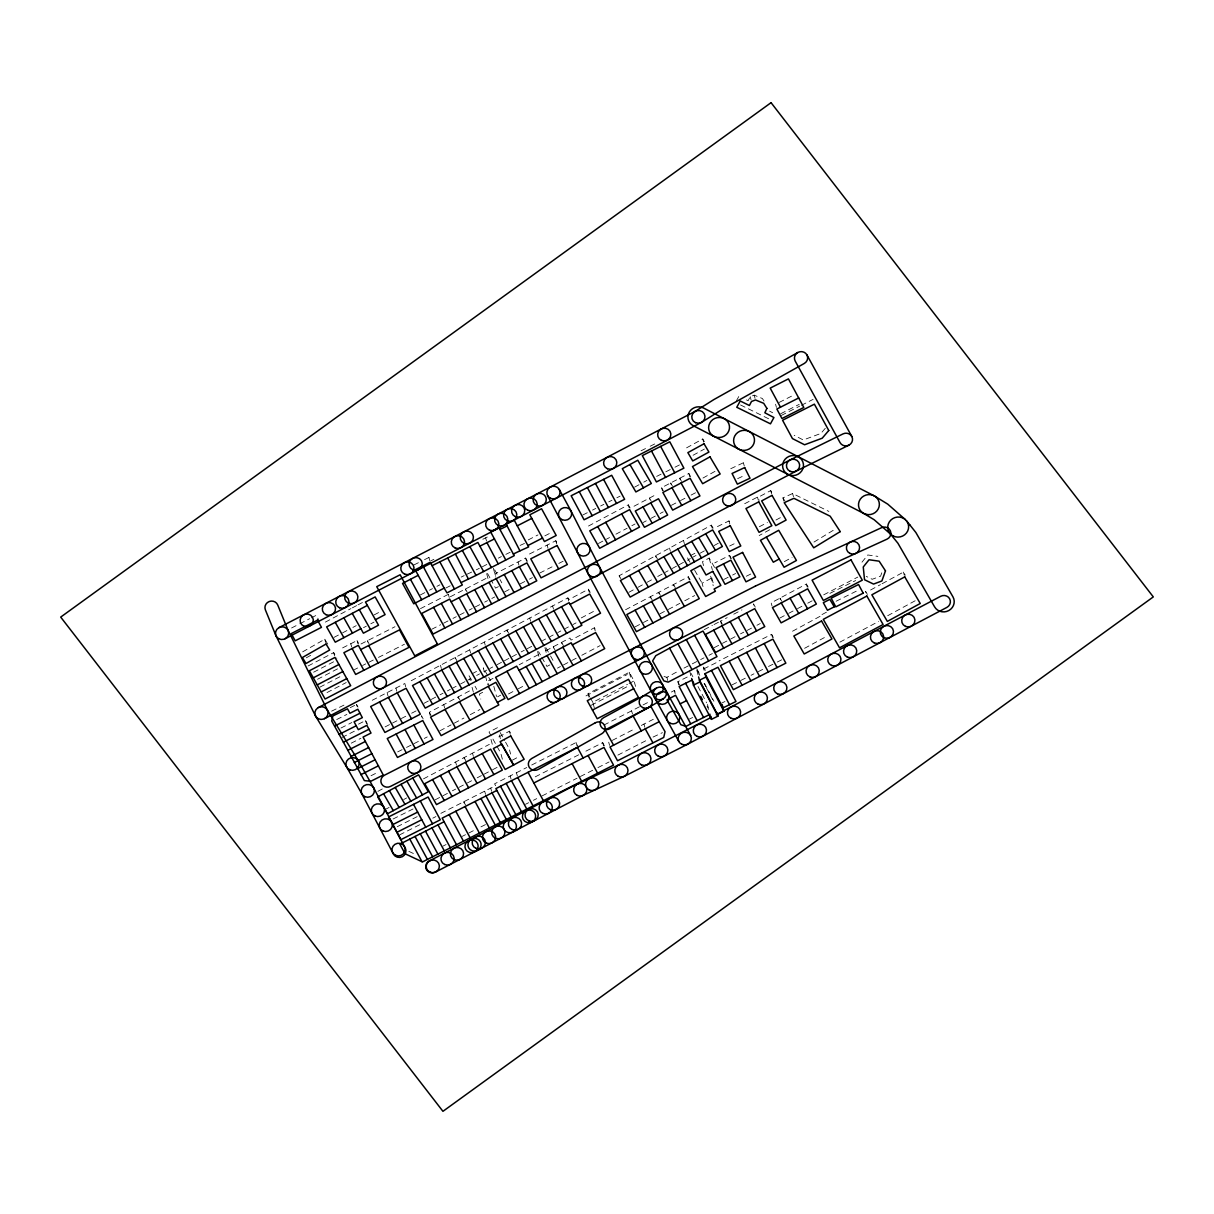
<?xml version="1.0" encoding="UTF-8"?>
<svg xmlns="http://www.w3.org/2000/svg" width="1214" height="1214" viewBox="0 0 1214 1214"><rect width="100%" height="100%" fill="white"/><g stroke="black" fill="none" stroke-linecap="round" stroke-linejoin="round"><path stroke-width="0.75" stroke-dasharray="5 3.75" d="M881.789 572.796L880.59 576.164L872.259 579.275L866.25 576.392M764.016 401.075L762.422 398.541L754.197 395.172L750.206 396.69L748.128 400.711L745.062 399.209M736.337 400.923L738.947 396.204M861.986 562.188L867.737 554.98L877.859 556.376M825.292 428.284L820.922 433.428L803.289 439.969L794.199 435.34M813.987 542.066L835.839 528.743M302.665 651.842L324.775 639.232L328.402 645.211M306.307 657.821L311.042 655.12M702.952 478.043L715.699 470.971M713.149 528.151L711.374 525.146L619.155 575.74L620.005 578.926M628.867 592.311L634.937 588.972M665.302 572.325L668.095 570.777M769.722 529.744L759.175 535.541M686.578 447.845L702.754 438.967L704.378 441.744M643.769 482.155L646.91 480.425M693.073 455.265L704.393 449.059M637.972 587.303L644.042 583.964M647.092 582.295L653.162 578.972M672.283 568.471L676.471 566.179M679.263 564.662L683.452 562.355M687.625 560.064L690.417 558.531M693.209 557.014L696.001 555.481M700.174 553.189L704.363 550.883M714.12 545.541L718.309 543.235M784.35 561.627L792.074 557.378M657.715 576.468L662.267 573.979M634.603 487.148L639.156 484.674M664.028 676.517L666.896 677.336L679.187 670.644M870.59 590.004L880.454 584.632M882.092 583.737L903.459 572.098L905.28 575.224M887.707 615.71L915.659 600.49M714.576 567.424L709.173 558.045L702.481 561.672L703.817 566.665M403.701 799.54L406.614 797.962M792.545 631.219L820.254 616.211L821.104 619.398M804.579 648.306L827.402 635.939M377.903 791.346L382.273 788.979M386.173 809.01L389.087 807.431M690.478 555.648L695.364 553.023M702.982 586.514L702.102 583.19L711.829 577.955L710.539 575.74L713.21 585.725M498.817 736.898L509.455 731.177L511.246 734.288M512.262 760.237L518.332 756.975M671.418 692.026L674.301 690.478L675.834 693.315M760.389 496.116L770.723 490.577L772.605 493.87M779.843 618.063L785.716 614.921M588.487 526.026L628.336 504.842L630.142 508.013M598.396 543.493L603.161 540.943M472.094 673.785L478.483 670.371M775.943 520.032L781.862 516.876M430.181 715.516L429.331 712.314L472.595 689.279M482.641 692.314L479.439 694.013L480.805 699.082M454.279 723.165L463.9 718.051M797.477 608.654L803.349 605.513M807.75 603.176L812.151 600.824M821.999 614.557L826.84 611.977M839.86 642.16L878.587 621.447M615.923 534.175L627.092 528.242M631.872 525.692L635.059 523.993M411.212 680.735L567.879 597.895L568.82 599.595L588.426 589.23L590.232 592.417M493.036 678.368L486.966 681.6L488.787 684.802M497.588 696.806L500.623 695.182M439.863 730.843L451.077 724.879M470.304 714.636L479.925 709.507M808.145 587.06L806.415 584.025L771.163 602.827L772.028 606.014M788.645 613.358L793.061 611.006M325.367 622.099L350.967 608.578M358.009 604.86L364.473 601.446M342.591 632.858L346.901 630.582M429.498 590.201L432.472 588.638M363.532 627.653L366.355 626.166M634.012 506.238L657.199 493.977M606.347 539.244L609.534 537.559M643.162 522.49L646.258 520.852M650.901 518.393L655.53 515.95M423.974 703.331L428.36 700.994M431.274 699.446L435.659 697.124M440.06 694.803L442.973 693.255M467.86 680.113L470.789 678.565M476.632 675.47L479.56 673.907M497.118 664.65L501.503 662.313M512.05 656.744L516.618 654.316M542.537 640.628L545.572 639.019M557.757 632.57L560.807 630.961M572.993 624.512L576.043 622.903M460.546 683.983L464.932 681.661M489.803 668.519L492.732 666.972M504.432 660.765L509 658.352M527.286 648.686L531.853 646.273M538.409 654.649L519.167 664.786M557.454 668.125L560.443 666.532M563.433 664.953L568.44 662.313M352.379 607.835L356.597 605.604M374.14 614.906L380.589 611.507M352.879 627.426L356.233 625.65M333.971 637.396L339.723 634.376M370.786 623.814L374.003 622.114M660.158 513.492L663.254 511.853M581.278 617.911L595.983 610.156M447.374 690.933L450.288 689.385M453.217 687.852L456.145 686.305M521.185 651.903L524.236 650.294M550.139 636.606L553.189 634.983M565.36 628.548L568.41 626.94M545.739 650.765L569.912 638.003L571.081 640.082L594.374 627.775L596.18 630.992M508.484 693.953L514.994 690.523M518.241 688.808L524.721 685.379M581.794 655.272L600.095 645.62M571.794 660.537L576.787 657.912M483.946 671.6L486.875 670.052M625.559 609.747L688.368 576.756L690.113 579.867M549.866 664.893L546.937 666.425L541.368 656.546M635.15 626.849L640.112 624.239M643.42 622.509L648.397 619.899M659.991 613.798L664.953 611.188M668.277 609.458L679.825 603.373M684.772 600.778L694.666 595.573M497.452 727.672L489.03 732.088L496.238 744.986M721.48 624.284L720.615 621.098L727.186 617.638M733.757 614.193L741.966 609.883M423.504 778.842L489.348 744.364M730.646 639.05L735.578 636.455M756.944 625.271L760.222 623.541M442.989 795.731L447.663 793.273M477.193 777.825L481.397 775.609M484.189 774.137L488.407 771.937M704.181 629.687L712.39 625.392M714.044 624.542L718.976 621.947M714.227 647.654L719.158 645.074M722.436 643.344L727.368 640.764M740.494 633.875L743.787 632.16M747.08 630.43L752.012 627.85M435.204 799.814L439.878 797.355M458.922 787.37L464.537 784.441M452.412 790.784L455.675 789.085M467.344 782.969L471.563 780.769M492.626 769.722L498.241 766.793M308.098 665.97L333.698 652.616L336.839 658.292M690.645 476.692L688.854 473.49L661.6 487.664L662.449 490.851M313.622 672.207L334.427 661.372M317.552 679.263L338.357 668.428M319.889 687.154L342.287 675.5M671.388 505.328L677.458 502.171M691.085 495.084L695.622 492.717M327.006 692.572L346.202 682.556M823.699 594.845L857.767 577.09M680.477 500.593L686.547 497.452M589.048 697.291L588.062 693.649L629.292 672.283L634.072 680.933L635.544 686.411M594.283 707.777L592.811 702.299L627.471 684.362M629.125 683.497L634.072 680.933M591.188 705.288L629.11 685.637M744.668 503.719L757.49 497.103L759.236 500.274M405.688 686.699L404.823 683.497L369.375 701.753M759.372 526.709L767.385 522.566M411.652 713.21L416.083 710.918M585.998 695.895L627.243 674.559M420.393 594.921L424.961 592.569M528.242 539.911L537.984 534.919M482.383 566.741L487.026 564.358M544.828 535.89L551.551 532.43M527.437 561.338L525.662 558.076L494.857 573.888L496.632 577.166M498.408 586.666L495.555 588.137L491.093 579.973M459.681 614.952L464.431 612.509M469.135 610.096L472.2 608.518M484.674 602.114L487.542 600.657M504.675 591.855L509.531 589.351M529.441 579.154L532.46 577.591M385.081 726.898L389.512 724.621M392.471 723.089L396.887 720.812M401.318 718.536L407.221 715.501M603.904 725.077L641.402 705.789M643.025 704.955L649.551 701.601M612.296 740.388L635.119 728.628M641.326 725.441L653.284 719.295M617.896 755.108L648.322 739.447M291.603 627.972L298.174 624.603M299.812 623.753L309.676 618.7M311.315 617.865L316.232 615.331L319.388 621.113M420.484 608.624L448.376 594.314L449.848 597L487.724 577.576M443.596 623.207L448.209 620.84M452.959 618.396L456.312 616.682M431.774 629.262L440.636 624.724M475.266 606.939L480.061 604.496M491.822 598.456L494.675 596.985M683.937 668.125L690.629 664.695M692.299 663.846L697.306 661.266M700.66 659.551L703.999 657.851M709.022 655.272L712.36 653.557M476.283 569.852L479.333 568.304M342.606 647.897L357.083 640.537L358.616 643.39M520.336 583.797L524.888 581.476M440.879 813.35L495.57 785.655L494.584 783.834L526.785 767.506M533.416 800.299L536.709 798.63M430.788 560.883L433.884 559.32M360.983 643.997L394.99 626.728M362.576 665.484L365.702 663.891M368.844 662.298L373.639 659.855M378.48 657.411L404.459 644.224M406.538 747.429L410.969 745.168M424.293 738.431L427.252 736.928M578.714 754.804L534.206 777.37M462.185 836.385L465.508 834.701M485.433 824.61L479.667 827.523M443.049 846.097L446.069 844.549M779.191 402.411L794.108 394.853M780.693 413.731L799.176 404.383M582.811 514.994L587.667 512.536M592.523 510.077L595.771 508.438M608.745 501.883L611.993 500.244M781.285 415.461L799.707 406.144M801.377 405.309L813.107 399.376M445.72 588.092L450.242 585.801M529.501 554.009L555.815 540.716L557.514 543.887M539.76 573.054L554.176 565.77M558.819 563.417L563.159 561.217M354.367 669.658L357.644 667.988M350.224 707.671L354.989 705.258M340.967 728.021L351.832 722.542M358.464 724.151L365.581 720.539L367.69 724.485M351.271 743.15L360.907 738.279M731.389 558.713L729.599 555.375L714.788 562.856M723.726 579.503L728.172 577.257M397.661 751.906L402.092 749.675M413.928 743.666L419.847 740.677M773.364 637.532L771.649 634.33L719.128 660.856M531.717 765.002L576.104 742.513L577.743 745.563M432.791 818.16L435.902 816.582M604.451 745.882L602.705 742.664L583.509 752.377M732.072 684.878L737.9 681.934M751.041 675.303L753.955 673.831M777.279 662.055L781.649 659.839M468.847 833.001L475.008 829.875M542.097 795.898L577.045 778.204M580.368 776.505L593.145 770.04M597.941 767.612L609.064 761.967M600.642 505.98L603.874 504.341M616.849 497.786L620.096 496.147M498.362 558.121L501.397 556.589M336.733 719.523L346.87 714.409M342.06 737.414L354.883 730.949M393.093 818.995L413.048 808.964M397.236 826.704L417.176 816.643M399.543 834.913L421.121 824.018M740.813 680.447L746.656 677.503M758.325 671.615L762.696 669.415M768.523 666.471L772.893 664.255M525.51 804.29L528.651 802.712M650.203 446.221L654.786 443.914M641.053 450.804L648.671 446.98M665.803 471.806L670.386 469.499M674.969 467.208L679.552 464.901M732.619 575.026L735.593 573.524M371.014 775.731L377.281 772.59M413.913 564.95L418.527 562.643M482.823 539.244L490.183 535.602M656.653 476.389L661.235 474.097M836.097 601.249L858.662 590.004M436.934 586.316L439.893 584.845M829.89 593.373L855.658 580.535M424.536 559.639L428.937 557.469L430.181 559.745M746.322 576.24L751.117 573.858M678.717 684.863L677.867 681.676L690.781 675.272M703.741 668.884L716.7 662.465M717.444 526.588L728.977 520.927L730.6 524.038M721.723 703.088L724.97 701.495M689.431 719.052L692.633 717.474M505.859 554.358L510.138 552.264M729.629 546.012L736.215 542.779M461.229 577.075L464.173 575.633M331.604 711.146L344.609 704.818M730.767 468.695L743.393 462.762L744.926 465.812M737.657 478.635L745.563 474.917M653.056 737.065L662.434 732.664M467.132 574.192L471.7 572.052M520.108 545.405L524.463 543.447M783.789 501.079L782.924 497.877L792.605 493.521L828.874 511.428M408.86 851.363L413.944 853.746M740.525 404.975L769.19 419.042M769.615 411.151L772.635 412.745M782.924 497.877L784.957 500.987M619.155 575.74L620.915 578.744M657.366 558.759L655.606 555.739L656.455 558.941M690.022 562.234L687.23 557.408L688.126 560.731M694.666 570.292L702.102 583.19M867.373 594.42L865.567 591.264L866.432 594.45M781.71 601.188L779.98 598.138L780.83 601.325M487.831 675.819L483.278 667.821L487.816 684.802M488.741 677.412L490.562 680.614M471.533 680.113L468.892 675.485L470.258 680.553M475.053 686.289L476.814 689.385M429.331 712.314L431.076 715.41M459.939 700.038L458.179 696.942L459.044 700.144M538.576 651.599L540.427 654.892M508.742 633.359L506.921 630.142L507.786 633.329M456.934 660.75L455.113 657.533L455.963 660.72M651.296 501.306L649.46 498.059L650.309 501.261M563.433 645.696L561.581 642.403L562.431 645.59M555.086 650.127L553.22 646.819L554.085 650.021M545.905 647.73L549.623 654.331M550.549 655.985L553.326 660.932M675.272 587.652L673.527 584.541L674.392 587.728M652.146 599.807L650.401 596.696L651.265 599.883M755.305 607.137L753.484 603.874L754.334 607.061M720.615 621.098L722.436 624.36M660.446 595.452L658.701 592.341L659.551 595.528M500.153 732.512L504.645 740.555M505.555 742.164L509.152 748.613L510.624 754.076M497.133 746.595L500.729 753.044L502.687 760.343M465.873 760.829L464.067 757.612L464.932 760.799M681.555 481.427L679.779 478.21L680.629 481.397M672.465 486.146L670.689 482.944L671.539 486.131M661.6 487.664L663.375 490.881M588.062 693.649L589.64 696.533M590.444 697.974L592.811 702.299M494.659 569.776L499.121 577.94M500.016 579.564L501.807 582.826M487.527 573.448L490.198 578.35M467.223 592.265L465.432 589.002L466.297 592.189M369.117 643.921L367.402 640.734L368.252 643.936M423.17 718.9L421.47 715.759L422.335 718.946M465.569 805.079L463.778 801.756L464.628 804.958M357.993 707.109L356.567 704.454L357.432 707.656M703.71 667.154L705.41 670.416M696.775 668.626L700.205 675.151M704.484 683.3L713.908 701.222M699.81 675.227L696.381 668.717L698.141 675.288M704.09 683.376L705.804 686.638M706.654 688.262L712.664 699.674M691.145 673.466L692.86 676.729M698.004 686.502L706.578 702.8M707.079 706.229L708.794 709.492M677.867 681.676L679.521 684.817M903.459 572.098L904.324 575.284M775.564 404.232L776.429 407.434M792.605 493.521L793.47 496.708M806.415 584.025L807.264 587.212M754.197 395.172L755.047 398.359M750.206 396.69L751.071 399.876M770.723 490.577L771.588 493.779M757.49 497.103L758.34 500.289M743.393 462.762L744.258 465.948M771.649 634.33L772.499 637.517M728.977 520.927L729.826 524.129M702.754 438.967L703.604 442.169M729.599 555.375L730.449 558.561M711.374 525.146L712.239 528.333M688.854 473.49L689.719 476.677M709.173 558.045L712.299 569.7M711.829 577.955L714.06 586.271M683.497 540.458L684.347 543.644M688.368 576.756L689.233 579.943M703.285 667.169L704.166 670.447M669.536 548.091L670.401 551.277M707.443 704.423L708.323 707.747M689.431 670.204L691.206 676.851M628.336 504.842L629.201 508.029M674.301 690.478L675.151 693.664M666.896 677.336L667.746 680.538M643.966 724.09L644.831 727.277M629.292 672.283L630.764 677.761M631.614 710.812L632.479 714.014M588.426 589.23L589.276 592.417M594.374 627.775L595.224 630.977M555.815 540.716L556.665 543.902M608.715 742.209L609.58 745.396M567.879 597.895L568.729 601.097M602.705 742.664L603.57 745.851M547.135 545.101L548 548.288M552.628 605.968L553.493 609.155M576.104 742.513L576.953 745.715M525.662 558.076L526.512 561.278M544.889 647.608L546.179 652.373M518.09 561.961L518.939 565.163M529.774 618.047L530.624 621.234M537.559 651.493L539.274 657.836M485.646 537.832L486.495 541.034M493.339 568.243L495.707 577.09M486.677 573.661L488.074 578.881M509.455 731.177L510.305 734.364M484.386 642.054L485.236 645.256M493.825 686.35L496.541 696.487M516.466 772.741L517.316 775.943M499.394 734.971L500.38 738.613M510.214 775.913L511.064 779.115M469.742 649.793L470.592 652.98M490.987 739.387L492.945 746.686M448.376 594.314L449.241 597.5M472.064 687.306L473.445 692.466M428.937 557.469L429.802 560.656M490.744 788.098L491.594 791.285M484.69 791.179L485.539 794.366M472.504 753.181L473.354 756.383M440.485 665.272L441.335 668.474M443.747 704.621L444.597 707.808M455.645 762.028L456.494 765.215M395.961 688.05L396.811 691.252M387.114 692.617L387.964 695.804M357.083 640.537L357.933 643.724M350.8 643.724L351.65 646.91M365.581 720.539L366.431 723.741M333.698 652.616L334.548 655.818M324.775 639.232L325.625 642.434"/><path stroke-width="1.5" d="M694.833 411.561L713.847 399.588L797.81 352.5M701.904 422.153L720.479 410.453L804.29 363.456A6.631 6.343 -15 0 0 806.855 354.792A6.631 6.343 -15 0 0 797.932 352.439A6.631 6.343 -15 0 0 795.185 361.044L840.058 442.624A6.631 6.343 -15 0 0 848.935 445.143A6.631 6.343 -15 0 0 851.849 436.585A6.631 6.343 -15 0 0 843.017 433.899L790.147 459.909M642.343 696.517L656.471 688.065M649.141 707.276L663.269 698.839M461.032 582.583L462.337 584.951L447.01 592.887L444.157 588.153L429.301 595.786L415.188 569.745L430.226 562.249L432.078 565.678L447.663 557.985L461.032 582.583L476.04 575.421L514.266 555.663L498.878 527.559L490.577 531.808L505.722 559.851M536.497 494.189L550.579 486.89M542.916 505.176L556.316 498.226M663.861 556.71L712.664 529.926L722.391 546.497L630.157 597.091L620.43 580.52L663.861 556.71L673.573 573.266M766.368 537.089L778.72 530.29L796.445 560.473L784.092 567.257L766.368 537.089L760.45 540.321L773.318 562.219L779.236 558.971M643.481 487.8L651.341 483.506L637.79 460.243L622.312 468.68L635.878 491.943L643.481 487.8L629.914 464.522M669.567 648.155L655.788 655.681L652.616 660.947L663.876 680.902L668.186 682.131L716.988 656.637L703.012 631.022L669.567 648.155L683.543 673.77M642.57 696.381L603.525 717.717A6.631 6.343 -15 0 0 600.884 726.412A6.631 6.343 -15 0 0 609.868 728.749L648.913 707.398M690.72 723.832L686.062 726.382L680.887 724.728L666.956 699.901L675.576 695.258L690.72 723.832L710.084 714.287M406.918 781.148L418.572 774.836L428.314 791.725L387.463 813.79L377.721 796.915L406.918 781.148L416.645 798.023M447.663 557.985L477.891 542.461L491.397 567.56M781.255 602.933L807.705 588.805L816.369 604.041L781.118 622.858L772.453 607.607L781.255 602.933L789.935 618.138M597.728 526.572L589.776 530.822L599.67 548.273L639.52 527.088L629.626 509.622L621.644 513.856L597.728 526.572L607.637 544.039M789.935 460.015L318.402 707.519M796.156 471.108L324.517 718.673M445.022 709.416L430.606 717.11L441.137 735.638L498.802 704.924L488.256 686.396L445.022 709.416L455.569 727.96M441.759 670.067L569.169 602.69L581.885 625.271L425.249 708.111L412.502 685.531L441.759 670.067L454.506 692.633M488.256 686.396L495.843 682.344L504.948 698.354L497.361 702.405M352.242 613.358L363.396 633.192L378.525 625.21L367.372 605.391L326.642 626.879L335.261 642.191L360.862 628.685M643.01 506.921L635.301 511.018L644.452 527.271L667.639 515.009L658.489 498.772L643.01 506.921L652.176 523.188M570.094 604.39L589.716 594.01L600.535 613.207L580.929 623.571M529.243 688.459L508.15 699.613L495.6 677.321L516.694 666.167L529.243 688.459L604.709 648.655L595.649 632.57L572.371 644.862L571.187 642.798L519.015 670.34M711.419 717.292L618.412 765.063M716.29 714.712L847.053 645.696M375.43 619.701L385.096 614.603L375.141 596.924L365.475 602.023L367.372 605.391M847.053 645.696L940.698 596.286A6.631 6.343 -15 0 1 949.636 598.76A6.631 6.343 -15 0 1 946.859 607.41L687.837 744.121L624.375 776.292M661.19 428.982L550.397 486.981M643.405 605.832L626.849 614.542L636.424 631.644L699.249 598.639L689.658 581.536L643.405 605.832L652.995 622.934M721.905 625.878L754.759 608.654L764.79 626.606L715.501 652.449L705.455 634.482L721.905 625.878L731.936 643.845M432.563 779.57L490.638 749.159L502.338 770.116L436.494 804.594L424.779 783.637L432.563 779.57L444.278 800.512M556.513 498.135L701.404 422.442M528.56 809.434L574.176 785.564L618.624 764.957M671.964 487.724L690.144 478.27L699.947 495.934L672.677 510.123L662.874 492.459L671.964 487.724L681.767 505.388M313.303 677.822L338.918 664.498L350.694 685.682L325.094 699.021L309.373 670.765L334.988 657.411L338.918 664.498M317.233 684.893L342.834 671.554M321.164 691.95L346.764 678.611M661.22 428.967L695.334 411.273M279.038 627.592L348.236 591.734M348.236 591.734L536.679 494.098M285.123 638.746L542.749 505.267M429.301 595.786L413.746 603.798L402.532 583.403L418.086 575.375M592.462 710.069L597.212 718.734L638.473 697.367L628.518 679.339L587.273 700.69L592.462 710.069L633.693 688.717M429.741 860.741L429.286 860.969A6.631 6.343 -15 0 0 426.448 869.603A6.631 6.343 -15 0 0 435.356 872.138L474.553 851.879A6.631 6.343 -15 0 0 477.406 843.26A6.631 6.343 -15 0 0 468.483 840.71L429.741 860.741M451.122 601.78L526.937 562.871L536.77 580.823L433.049 634.057L421.759 613.419L449.666 599.109L460.956 619.747M379.527 701.98L406.113 688.292L420.332 714.196L384.899 732.452L370.665 706.533L379.527 701.98L393.761 727.884M527.908 545.541L542.521 538.03L544.433 541.535L556.209 535.48L541.581 508.742L529.805 514.797L542.521 538.03M659.217 721.677L650.841 706.381L605.194 729.872L613.586 745.184L659.217 721.677L665.044 731.663L663.724 737.459L617.547 760.753L610.005 746.989L613.586 745.184M517.27 525.829L531.778 518.393M370.118 667.093L358.358 645.332L343.881 652.692L355.656 674.438L408.981 647.366L399.527 629.869L360.664 649.596M511.2 817.007L495.873 788.614L577.378 747.308L583.16 757.991L603.995 747.445L613.525 765.139L422.487 861.94L405.051 853.761L399.861 844.14L444.096 821.741L456.51 844.716M405.006 729.523L422.76 720.539L432.973 739.478L397.464 757.445L387.251 738.522L405.006 729.523L415.218 748.461M444.096 821.741L442.169 818.145L496.845 790.435M528.075 772.301L533.826 783L583.16 757.991M579.26 491.67L611.689 475.281L624.633 499.303L584.086 519.789L571.157 495.752L579.26 491.67L592.189 515.692M798.706 397.964L776.854 409.027L781.968 418.527L803.82 407.464L788.432 378.889L770.192 388.116L780.465 407.191M339.146 734.379L364.352 780.587L370.74 781.3L383.26 775.018L363.047 737.08L371.014 733.059L366.871 725.335L358.312 729.66L354.078 721.799L362.349 717.626L357.857 709.249L349.92 713.271L347.507 708.809L332.894 715.941L331.71 720.995L339.146 734.379L356.218 725.76M347.735 750.389L365.399 741.451M723.468 563.918L730.874 560.17L739.842 576.832L725.001 584.298L716.063 567.651L723.468 563.918L732.406 580.55M351.013 756.459L368.661 747.536M354.291 762.544L371.939 753.621M360.831 774.699L378.48 765.776M729.174 661.235L772.923 639.11L785.853 663.148L733.362 689.658L720.418 665.651L729.174 661.235L742.103 685.242M432.518 823.745L440.303 819.799L428.087 797.037L388.586 816.931L400.817 839.693L432.518 823.745L420.302 800.967M660.659 446.403L669.794 441.805L683.892 468.164L656.41 481.943L642.327 455.599L660.659 446.403L674.726 472.762M334.639 726.018L359.997 713.225M343.35 742.209L368.98 729.265M357.553 768.629L375.217 759.706M392.729 824.625L417.646 812.09L425.735 827.129M396.857 832.334L421.774 819.754M479.879 546.148L494.493 538.895M693.786 683.33L692.071 680.068L679.142 686.456L697.124 720.691M729.493 704.697L735.972 701.48L717.975 667.26L705.031 673.664L723.013 707.883L729.493 704.697L711.51 670.462M722.148 704.666L723.908 711.237L717.459 714.439L699.461 680.219L705.926 677.017L705.046 673.74M691.646 678.505L693.437 685.136L711.434 719.356L717.914 716.154L717.019 712.83M693.437 685.136L699.917 681.934L698.581 676.926M680.189 703.801L686.578 700.645M795.944 471.214L848.844 445.204M499.925 529.456L507.118 525.95L519.941 550.853L528.651 546.922L514.129 520.002L506.01 524.114L507.118 525.95M513.37 554.024L519.941 550.853M583.024 795.443L624.148 776.399M583.008 795.458L534.676 820.573A14.113 13.475 -15 0 1 529.577 822.682A6.631 6.343 -15 0 1 523.947 812.378A14.113 13.475 -15 0 1 528.56 809.434M798.114 456.661L874.49 495.995M798.129 456.676L703.437 407.965A10.486 10.015 -15 0 0 689.233 412.183A10.486 10.015 -15 0 0 693.3 425.75L863.382 513.249M874.611 496.071L887.753 504.144L905.325 519.577M863.245 513.173L874.141 519.713L891.046 534.539M906.463 520.76L909.741 524.767M889.892 533.356L897.92 543.235L934.613 606.879A10.486 10.015 -15 0 0 948.802 610.551A10.486 10.015 -15 0 0 952.944 596.833L915.872 532.521L909.756 524.782M358.221 760.617L327.385 710.129M346.809 767.309L315.534 716.063M698.733 537.59L708.445 554.145M691.737 541.398L701.464 557.97M684.772 545.238L694.484 561.794M677.807 549.062L687.519 565.618M670.826 552.871L680.538 569.442M647.76 565.527L657.487 582.098M638.655 570.534L648.367 587.09M629.55 575.542L639.247 592.083M705.698 533.765L715.41 550.321M656.88 560.534L666.592 577.105M401.075 784.32L410.802 801.179M395.233 787.461L404.975 804.336M389.391 790.618L399.133 807.492M412.745 777.992L422.487 794.851M383.563 793.774L393.29 810.649M790.071 598.214L798.766 613.449M678.99 714.393L690.69 735.623M798.888 593.509L807.568 608.745M473.87 694.059L484.432 712.588M358.342 760.799L373.624 787.765M346.703 767.111L361.924 793.956M621.644 513.856L631.568 531.322M605.71 522.339L615.604 539.805M459.469 701.738L469.985 720.281M561.521 606.727L574.283 629.307M546.3 614.785L559.047 637.365M531.064 622.828L543.826 645.408M539.699 659.43L549.927 677.549M515.829 630.885L528.576 653.481M508.211 634.922L520.958 657.487M492.975 642.98L505.722 665.56M478.346 650.719L491.078 673.3M471.032 654.589L483.764 677.154M463.718 658.443L476.465 681.024M456.403 662.313L469.135 684.908M449.074 666.183L461.821 688.778M434.445 673.937L447.192 696.487M343.85 617.805L352.485 633.101M650.75 502.854L659.9 519.106M553.918 610.748L566.65 633.329M572.371 644.862L581.415 660.947M562.856 647.199L573.069 665.333M538.682 618.806L551.414 641.387M554.51 651.615L564.722 669.749M547.028 655.56L557.241 673.709M523.462 626.864L536.178 649.46M532.02 663.497L542.218 681.6M526.163 666.562L536.391 684.696M500.593 638.943L513.325 661.539M506.982 671.296L519.531 693.589M485.661 646.85L498.393 669.43M427.146 677.791L439.878 700.372M419.832 681.661L432.563 704.241M359.298 609.656L370.452 629.459M335.261 622.327L343.881 637.654M674.817 589.336L684.408 606.439M651.69 601.476L661.266 618.594M635.119 610.187L644.71 627.289M746.549 612.949L756.58 630.916M738.324 617.258L748.37 635.226M730.115 621.568L740.145 639.52M713.68 630.187L723.726 648.139M659.976 597.121L669.551 614.238M482.216 753.56L493.901 774.517M473.779 757.976L485.479 778.933M465.357 762.392L477.072 783.349M456.934 766.808L468.634 787.765M448.512 771.224L460.212 792.165M440.348 775.473L452.063 796.43M681.069 483.005L690.857 500.669M469.955 546.755L483.658 571.536M679.036 714.469L668.246 694.909A20.41 19.5 -15 0 0 664.119 688.475M806.915 354.898L851.803 436.479M643.632 650.279L665.742 690.387M410.453 579.321L421.683 599.701M397.236 692.845L411.455 718.764M645.256 728.87L652.783 742.589M632.904 715.607L641.296 730.904M519.364 566.756L529.213 584.723M511.792 570.656L521.625 588.578M504.235 574.526L514.053 592.478M496.131 578.683L505.965 596.651M488.999 582.356L498.817 600.308M462.428 550.595L476.04 575.421M481.867 586.013L491.67 603.965M474.72 589.685L484.538 607.637M466.722 593.798L476.541 611.735M459.059 597.713L468.892 615.665M441.274 603.404L452.564 624.057M388.389 697.397L402.593 723.332M694.651 635.317L708.627 660.917M686.289 639.581L700.266 665.196M677.943 643.86L691.904 669.491M559.32 489.5L570.944 510.866M547.575 495.616L577.53 552.673M433.595 607.349L444.885 628.002M572.098 763.606L581.658 781.3M533.826 783L543.386 800.694M368.677 645.529L378.131 663.026M352.09 648.504L363.851 670.28M746.671 652.388L759.6 676.41M737.915 656.804L750.859 680.826M587.379 487.573L600.308 511.58M588.077 755.518L597.622 773.212M439.787 561.763L454.537 589.078M517.741 777.537L533.067 805.914M511.489 780.708L526.8 809.085M506.192 783.394L521.519 811.771M500.517 786.262L515.829 814.64M492.034 792.894L506.344 819.45M485.964 795.959L500.289 822.515M480.941 798.509L495.266 825.065M475.038 801.498L489.363 828.039M465.068 806.551L479.393 833.108M413.883 725.031L424.096 743.97M455.796 811.24L470.122 837.797M449.15 814.624L463.475 841.181M396.143 734.015L406.341 752.968M437.981 824.822L450.394 847.812M431.926 827.887L444.324 850.877M425.492 831.15L437.905 854.14M420.256 833.806L432.67 856.796M415.036 836.446L427.434 859.436M409.801 839.102L422.002 861.712M764.183 643.541L777.097 667.579M755.427 647.973L768.341 671.995M603.586 479.363L616.515 503.385M595.482 483.476L608.396 507.498M548.424 549.896L558.652 568.941M432.078 565.678L444.157 588.153M651.493 451.001L665.56 477.36M599.853 567.636L643.678 650.355M588.046 573.645L654.012 696.517A6.631 6.343 -15 0 0 664.953 697.428A6.631 6.343 -15 0 0 661.858 687.336A6.631 6.343 -15 0 0 653.284 694.165A20.41 19.5 -15 0 0 656.516 701.07L678.823 741.511M413.534 804.381L417.646 812.09M486.935 542.628L498.119 563.675M422.897 565.891L436.737 591.855M705.926 677.017L723.908 711.237M699.917 681.934L717.914 716.154M700.645 696.366L702.36 699.613M685.607 683.254L703.589 717.474M373.7 787.886L404.474 846.598A11.138 10.638 -15 0 1 405.946 850.498A6.631 6.343 -15 0 1 395.005 855.976A11.138 10.638 -15 0 1 392.623 852.531L361.848 793.819M455.356 553.979L468.407 578.972M571.005 510.988L599.928 567.773M577.5 552.613L587.986 573.509M288.082 630.339L327.461 710.296M276.094 635.999L315.458 715.896M288.249 630.734L277.718 604.982A6.631 6.343 -15 0 0 269.144 601.552A6.631 6.343 -15 0 0 265.38 609.868L275.912 635.605M710.554 716.032L711.434 719.356M885.476 570.853L881.88 580.96L873.549 584.071L864.52 579.731L863.26 566.984L869.027 559.76L879.148 561.172L885.476 570.853M766.884 408.39L764.85 412.775L773.925 417.525L770.48 423.838L736.761 407.282L740.221 400.984L749.402 405.506L751.496 401.47L755.487 399.952L763.712 403.321L766.884 408.39M828.767 430.5L822.212 438.208L804.579 444.764L792.454 438.588L782.575 420.256L814.382 404.171L828.767 430.5M771.057 102.674L60.7 617.091L442.943 1111.326L1153.3 596.909L771.057 102.674M840.24 531.626L813.714 547.817L784.214 502.672L793.895 498.317L830.164 516.208L840.24 531.626M326.05 644.027L302.377 657.533L306.019 663.497L329.692 650.006L326.05 644.027M595.315 722.77L531.717 758.507A6.631 6.343 -15 0 0 529.183 767.218A6.631 6.343 -15 0 0 538.197 769.448L601.795 733.726A6.631 6.343 -15 0 0 604.329 725.001A6.631 6.343 -15 0 0 595.315 722.77M709.978 456.843L692.481 466.571L702.648 483.703L720.16 473.991L709.978 456.843M704.044 443.763L687.868 452.625L692.739 460.941L708.915 452.078L704.044 443.763M904.749 576.878L871.864 594.799L887.343 621.401L920.242 603.495L904.749 576.878M712.739 571.354L706.047 574.981L700.554 565.451L690.796 570.717L705.668 596.499L715.395 591.264L714.105 589.048L720.858 585.421L712.739 571.354M821.544 620.991L793.835 636.015L804.229 653.982L831.939 638.959L821.544 620.991M510.73 735.957L500.107 741.693L513.552 765.017L524.16 759.311L510.73 735.957M772.013 495.373L761.664 500.912L775.746 525.616L786.111 520.078L772.013 495.373M866.857 596.044L823.289 619.352L839.527 647.806L883.094 624.512L866.857 596.044M513.552 765.017L505.13 769.464L493.43 748.507L501.837 744.091L513.552 765.017M437.419 644.042L414.778 655.864L376.735 586.65L400.15 574.768L437.419 644.042M525.95 810.8L511.929 818.13A21.594 20.623 -15 0 0 504.736 822.47A6.631 6.343 -15 0 0 510.411 832.743A21.594 20.623 -15 0 0 518.074 829.268L532.081 821.939A6.631 6.343 -15 0 0 534.873 813.289A6.631 6.343 -15 0 0 525.95 810.8M506.754 820.861L475.751 836.947A18.954 18.104 -15 0 0 469.439 840.771A6.631 6.343 -15 0 0 475.053 851.09A18.954 18.104 -15 0 0 481.821 848.131L512.869 832A6.631 6.343 -15 0 0 515.677 823.365A6.631 6.343 -15 0 0 506.754 820.861M850.999 559.882L812.075 580.155L823.365 600.475L862.289 580.186L850.999 559.882M758.78 501.883L745.942 508.514L759.053 532.324L771.861 525.708L758.78 501.883M317.522 620.126L291.254 633.602L295.199 640.81L321.467 627.35L317.522 620.126M755.427 586.058L384.474 775.215A6.631 6.343 -15 0 0 381.575 783.834A6.631 6.343 -15 0 0 390.468 786.429L774.441 590.626L887.009 539.153A6.631 6.343 -15 0 0 890.302 530.655A6.631 6.343 -15 0 0 881.546 527.68L755.442 586.058M834.276 606.818L827.462 610.293L823.32 602.69L829.83 599.382L834.276 606.818M557.089 545.496L530.776 558.804L541.049 577.849L567.348 564.54L557.089 545.496M863.169 593.176L835.778 606.848L831.18 598.168L858.556 584.511L863.169 593.176M742.604 552.431L733.013 557.18L746.003 581.825L755.594 577.06L742.604 552.431M730.251 525.723L718.718 531.383L729.265 551.596L740.798 545.951L730.251 525.723M744.683 467.557L732.057 473.475L737.353 484.158L750.009 478.225L744.683 467.557M643.01 673.74A6.631 6.343 -15 0 0 652.388 667.184A6.631 6.343 -15 0 0 641.978 662.783A6.631 6.343 -15 0 0 643.01 673.74M634.907 659.141A6.631 6.343 -15 0 0 644.361 652.707A6.631 6.343 -15 0 0 634.027 648.17A6.631 6.343 -15 0 0 634.907 659.141M865.855 514.281A10.486 10.015 -15 0 0 879.118 502.156A10.486 10.015 -15 0 0 861.819 497.421A10.486 10.015 -15 0 0 865.855 514.281M786.809 473.748A10.486 10.015 -15 0 0 803.425 466.495A10.486 10.015 -15 0 0 788.903 456.434A10.486 10.015 -15 0 0 786.809 473.748M737.793 448.543A10.486 10.015 -15 0 0 754.425 441.304A10.486 10.015 -15 0 0 739.903 431.228A10.486 10.015 -15 0 0 737.793 448.543M712.83 435.689A10.486 10.015 -15 0 0 729.447 428.436A10.486 10.015 -15 0 0 714.925 418.36A10.486 10.015 -15 0 0 712.83 435.689M695.561 422.669A6.631 6.343 -15 0 0 704.97 416.174A6.631 6.343 -15 0 0 694.59 411.728A6.631 6.343 -15 0 0 695.561 422.669M429.953 872.138A6.631 6.343 -15 0 0 439.362 865.658A6.631 6.343 -15 0 0 428.997 861.196A6.631 6.343 -15 0 0 429.953 872.138M847.372 657.093A6.631 6.343 -15 0 0 856.72 650.537A6.631 6.343 -15 0 0 846.31 646.152A6.631 6.343 -15 0 0 847.372 657.093M831.56 665.439A6.631 6.343 -15 0 0 840.923 658.883A6.631 6.343 -15 0 0 830.513 654.498A6.631 6.343 -15 0 0 831.56 665.439M809.89 676.881A6.631 6.343 -15 0 0 819.238 670.31A6.631 6.343 -15 0 0 808.843 665.925A6.631 6.343 -15 0 0 809.89 676.881M874.262 642.904A6.631 6.343 -15 0 0 883.625 636.333A6.631 6.343 -15 0 0 873.215 631.963A6.631 6.343 -15 0 0 874.262 642.904M673.269 639.596A6.631 6.343 -15 0 0 682.723 633.162A6.631 6.343 -15 0 0 672.389 628.624A6.631 6.343 -15 0 0 673.269 639.596M849.876 553.402A6.631 6.343 -15 0 0 859.603 547.377A6.631 6.343 -15 0 0 849.496 542.4A6.631 6.343 -15 0 0 849.876 553.402M654.088 693.801A6.631 6.343 -15 0 0 663.466 687.261A6.631 6.343 -15 0 0 653.056 682.86A6.631 6.343 -15 0 0 654.088 693.801M643.071 707.762A6.631 6.343 -15 0 0 652.328 701.07A6.631 6.343 -15 0 0 641.842 696.836A6.631 6.343 -15 0 0 643.071 707.762M466.479 842.304A6.631 6.343 -15 0 0 472.064 852.623A15.145 14.477 -15 0 0 477.512 850.361A6.631 6.343 -15 0 0 480.38 841.727A6.631 6.343 -15 0 0 471.472 839.178A15.145 14.477 -15 0 0 466.479 842.304M454.142 859.649A6.631 6.343 -15 0 0 463.566 853.169A6.631 6.343 -15 0 0 453.201 848.692A6.631 6.343 -15 0 0 454.142 859.649M550.777 701.996A6.631 6.343 -15 0 0 560.231 695.561A6.631 6.343 -15 0 0 549.896 691.024A6.631 6.343 -15 0 0 550.777 701.996M557.484 698.566A6.631 6.343 -15 0 0 566.938 692.132A6.631 6.343 -15 0 0 556.589 687.61A6.631 6.343 -15 0 0 557.484 698.566M318.387 718.794A6.631 6.343 -15 0 0 328.068 712.694A6.631 6.343 -15 0 0 317.916 707.792A6.631 6.343 -15 0 0 318.387 718.794M377.129 688.353A6.631 6.343 -15 0 0 386.507 681.828A6.631 6.343 -15 0 0 376.112 677.412A6.631 6.343 -15 0 0 377.129 688.353M527.726 510.244A6.631 6.343 -15 0 0 537.149 503.749A6.631 6.343 -15 0 0 526.77 499.288A6.631 6.343 -15 0 0 527.726 510.244M515.358 516.648A6.631 6.343 -15 0 0 524.752 510.153A6.631 6.343 -15 0 0 514.387 505.692A6.631 6.343 -15 0 0 515.358 516.648M582.25 685.956A6.631 6.343 -15 0 0 591.719 679.537A6.631 6.343 -15 0 0 581.385 674.999A6.631 6.343 -15 0 0 582.25 685.956M350.042 769.904A6.631 6.343 -15 0 0 359.071 762.938A6.631 6.343 -15 0 0 348.448 759.023A6.631 6.343 -15 0 0 350.042 769.904M489.424 530.093A6.631 6.343 -15 0 0 498.833 523.598A6.631 6.343 -15 0 0 488.468 519.137A6.631 6.343 -15 0 0 489.424 530.093M464.006 543.265A6.631 6.343 -15 0 0 473.414 536.77A6.631 6.343 -15 0 0 463.035 532.309A6.631 6.343 -15 0 0 464.006 543.265M659.597 703.817A6.631 6.343 -15 0 0 668.975 697.261A6.631 6.343 -15 0 0 658.565 692.875A6.631 6.343 -15 0 0 659.597 703.817M777.552 693.877A6.631 6.343 -15 0 0 786.9 687.321A6.631 6.343 -15 0 0 776.49 682.936A6.631 6.343 -15 0 0 777.552 693.877M758.052 704.181A6.631 6.343 -15 0 0 767.4 697.61A6.631 6.343 -15 0 0 756.99 693.24A6.631 6.343 -15 0 0 758.052 704.181M670.401 723.392A6.631 6.343 -15 0 0 679.764 716.837A6.631 6.343 -15 0 0 669.369 712.436A6.631 6.343 -15 0 0 670.401 723.392M444.719 864.52A6.631 6.343 -15 0 0 454.142 858.04A6.631 6.343 -15 0 0 443.778 853.563A6.631 6.343 -15 0 0 444.719 864.52M495.494 838.252A6.631 6.343 -15 0 0 504.903 831.757A6.631 6.343 -15 0 0 494.538 827.295A6.631 6.343 -15 0 0 495.494 838.252M486.192 843.077A6.631 6.343 -15 0 0 495.616 836.598A6.631 6.343 -15 0 0 485.251 832.121A6.631 6.343 -15 0 0 486.192 843.077M375.005 815.975A6.631 6.343 -15 0 0 384.519 809.601A6.631 6.343 -15 0 0 374.216 805.003A6.631 6.343 -15 0 0 375.005 815.975M382.865 830.937A6.631 6.343 -15 0 0 392.365 824.579A6.631 6.343 -15 0 0 382.061 819.966A6.631 6.343 -15 0 0 382.865 830.937M348.464 603.13A6.631 6.343 -15 0 0 357.872 596.635A6.631 6.343 -15 0 0 347.492 592.174A6.631 6.343 -15 0 0 348.464 603.13M339.525 607.759A6.631 6.343 -15 0 0 348.934 601.264A6.631 6.343 -15 0 0 338.569 596.802A6.631 6.343 -15 0 0 339.525 607.759M591.157 576.468A6.631 6.343 -15 0 0 600.551 569.927A6.631 6.343 -15 0 0 590.156 565.512A6.631 6.343 -15 0 0 591.157 576.468M580.535 555.511A6.631 6.343 -15 0 0 590.08 549.214A6.631 6.343 -15 0 0 579.822 544.525A6.631 6.343 -15 0 0 580.535 555.511M550.473 498.301A6.631 6.343 -15 0 0 560.064 492.065A6.631 6.343 -15 0 0 549.821 487.315A6.631 6.343 -15 0 0 550.473 498.301M536.892 505.494A6.631 6.343 -15 0 0 546.3 499A6.631 6.343 -15 0 0 535.935 494.538A6.631 6.343 -15 0 0 536.892 505.494M455.068 547.893A6.631 6.343 -15 0 0 464.492 541.398A6.631 6.343 -15 0 0 454.112 536.937A6.631 6.343 -15 0 0 455.068 547.893M412.851 569.761A6.631 6.343 -15 0 0 422.26 563.25A6.631 6.343 -15 0 0 411.88 558.819A6.631 6.343 -15 0 0 412.851 569.761M790.299 471.411A6.631 6.343 -15 0 0 799.631 464.795A6.631 6.343 -15 0 0 789.191 460.47A6.631 6.343 -15 0 0 790.299 471.411M726.382 505.54A6.631 6.343 -15 0 0 735.76 499A6.631 6.343 -15 0 0 725.365 494.599A6.631 6.343 -15 0 0 726.382 505.54M905.538 626.409A6.631 6.343 -15 0 0 914.901 619.838A6.631 6.343 -15 0 0 904.491 615.452A6.631 6.343 -15 0 0 905.538 626.409M577.166 795.413A6.631 6.343 -15 0 0 586.878 789.358A6.631 6.343 -15 0 0 576.756 784.411A6.631 6.343 -15 0 0 577.166 795.413M550.276 809.617A6.631 6.343 -15 0 0 559.654 803.091A6.631 6.343 -15 0 0 549.274 798.66A6.631 6.343 -15 0 0 550.276 809.617M607.41 468.725A6.631 6.343 -15 0 0 616.803 462.2A6.631 6.343 -15 0 0 606.408 457.769A6.631 6.343 -15 0 0 607.41 468.725M365.004 796.703A6.631 6.343 -15 0 0 374.367 790.117A6.631 6.343 -15 0 0 363.942 785.761A6.631 6.343 -15 0 0 365.004 796.703M893.261 536.027A10.486 10.015 -15 0 0 908.633 526.497A10.486 10.015 -15 0 0 892.669 518.651A10.486 10.015 -15 0 0 893.261 536.027M404.566 574.07A6.631 6.343 -15 0 0 413.974 567.575A6.631 6.343 -15 0 0 403.609 563.114A6.631 6.343 -15 0 0 404.566 574.07M278.643 638.685A6.631 6.343 -15 0 0 288.704 633.162A6.631 6.343 -15 0 0 278.901 627.668A6.631 6.343 -15 0 0 278.643 638.685M411.44 772.954A6.631 6.343 -15 0 0 420.894 766.52A6.631 6.343 -15 0 0 410.56 761.997A6.631 6.343 -15 0 0 411.44 772.954M326.096 614.724A6.631 6.343 -15 0 0 335.519 608.229A6.631 6.343 -15 0 0 325.14 603.768A6.631 6.343 -15 0 0 326.096 614.724M884.096 637.714A6.631 6.343 -15 0 0 893.458 631.143A6.631 6.343 -15 0 0 883.048 626.773A6.631 6.343 -15 0 0 884.096 637.714M618.305 776.368A6.631 6.343 -15 0 0 628.002 770.283A6.631 6.343 -15 0 0 617.865 765.366A6.631 6.343 -15 0 0 618.305 776.368M589.078 789.904A6.631 6.343 -15 0 0 598.79 783.834A6.631 6.343 -15 0 0 588.653 778.902A6.631 6.343 -15 0 0 589.078 789.904M658.383 756.261A6.631 6.343 -15 0 0 667.852 749.857A6.631 6.343 -15 0 0 657.533 745.305A6.631 6.343 -15 0 0 658.383 756.261M641.462 764.85A6.631 6.343 -15 0 0 650.932 758.431A6.631 6.343 -15 0 0 640.613 753.879A6.631 6.343 -15 0 0 641.462 764.85M661.463 440.379A6.631 6.343 -15 0 0 670.841 433.838A6.631 6.343 -15 0 0 660.446 429.437A6.631 6.343 -15 0 0 661.463 440.379M681.889 744.364A6.631 6.343 -15 0 0 691.358 737.945A6.631 6.343 -15 0 0 681.024 733.393A6.631 6.343 -15 0 0 681.889 744.364M731.253 718.369A6.631 6.343 -15 0 0 740.601 711.799A6.631 6.343 -15 0 0 730.191 707.428A6.631 6.343 -15 0 0 731.253 718.369M697.109 736.412A6.631 6.343 -15 0 0 706.472 729.842A6.631 6.343 -15 0 0 696.062 725.471A6.631 6.343 -15 0 0 697.109 736.412M542.931 813.456A6.631 6.343 -15 0 0 552.324 806.931A6.631 6.343 -15 0 0 541.93 802.5A6.631 6.343 -15 0 0 542.931 813.456M528.818 820.831A6.631 6.343 -15 0 0 538.212 814.321A6.631 6.343 -15 0 0 527.832 809.875A6.631 6.343 -15 0 0 528.818 820.831M512.217 829.541A6.631 6.343 -15 0 0 521.595 822.986A6.631 6.343 -15 0 0 511.185 818.585A6.631 6.343 -15 0 0 512.217 829.541M475.964 848.358A6.631 6.343 -15 0 0 485.372 841.863A6.631 6.343 -15 0 0 474.993 837.402A6.631 6.343 -15 0 0 475.964 848.358M562.234 519.729A6.631 6.343 -15 0 0 571.657 513.234A6.631 6.343 -15 0 0 561.278 508.772A6.631 6.343 -15 0 0 562.234 519.729M303.895 626.212A6.631 6.343 -15 0 0 313.303 619.717A6.631 6.343 -15 0 0 302.939 615.27A6.631 6.343 -15 0 0 303.895 626.212M395.658 855.354A6.631 6.343 -15 0 0 405.157 848.981A6.631 6.343 -15 0 0 394.853 844.383A6.631 6.343 -15 0 0 395.658 855.354M575.117 689.598A6.631 6.343 -15 0 0 584.571 683.163A6.631 6.343 -15 0 0 574.222 678.641A6.631 6.343 -15 0 0 575.117 689.598M498.377 525.45A6.631 6.343 -15 0 0 507.786 518.939A6.631 6.343 -15 0 0 497.406 514.493A6.631 6.343 -15 0 0 498.377 525.45M507.361 520.791A6.631 6.343 -15 0 0 516.785 514.296A6.631 6.343 -15 0 0 506.405 509.834A6.631 6.343 -15 0 0 507.361 520.791"/></g></svg>
